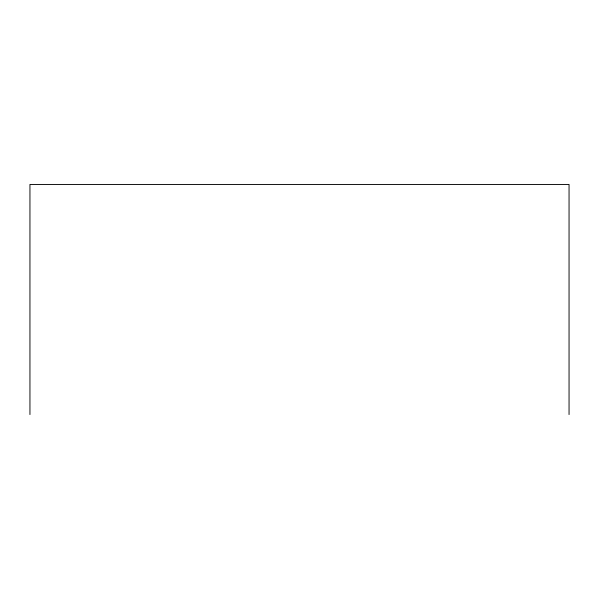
<?xml version="1.0" encoding="UTF-8"?>
<svg xmlns="http://www.w3.org/2000/svg" width="599" height="599" viewBox="0 0 599 599"><rect width="100%" height="100%" fill="white"/><g stroke="black" fill="none" stroke-linecap="round" stroke-linejoin="round"><path stroke-width="0.9" d="M569.05 414.553L569.05 184.447L29.95 184.447L29.95 414.553"/></g></svg>
